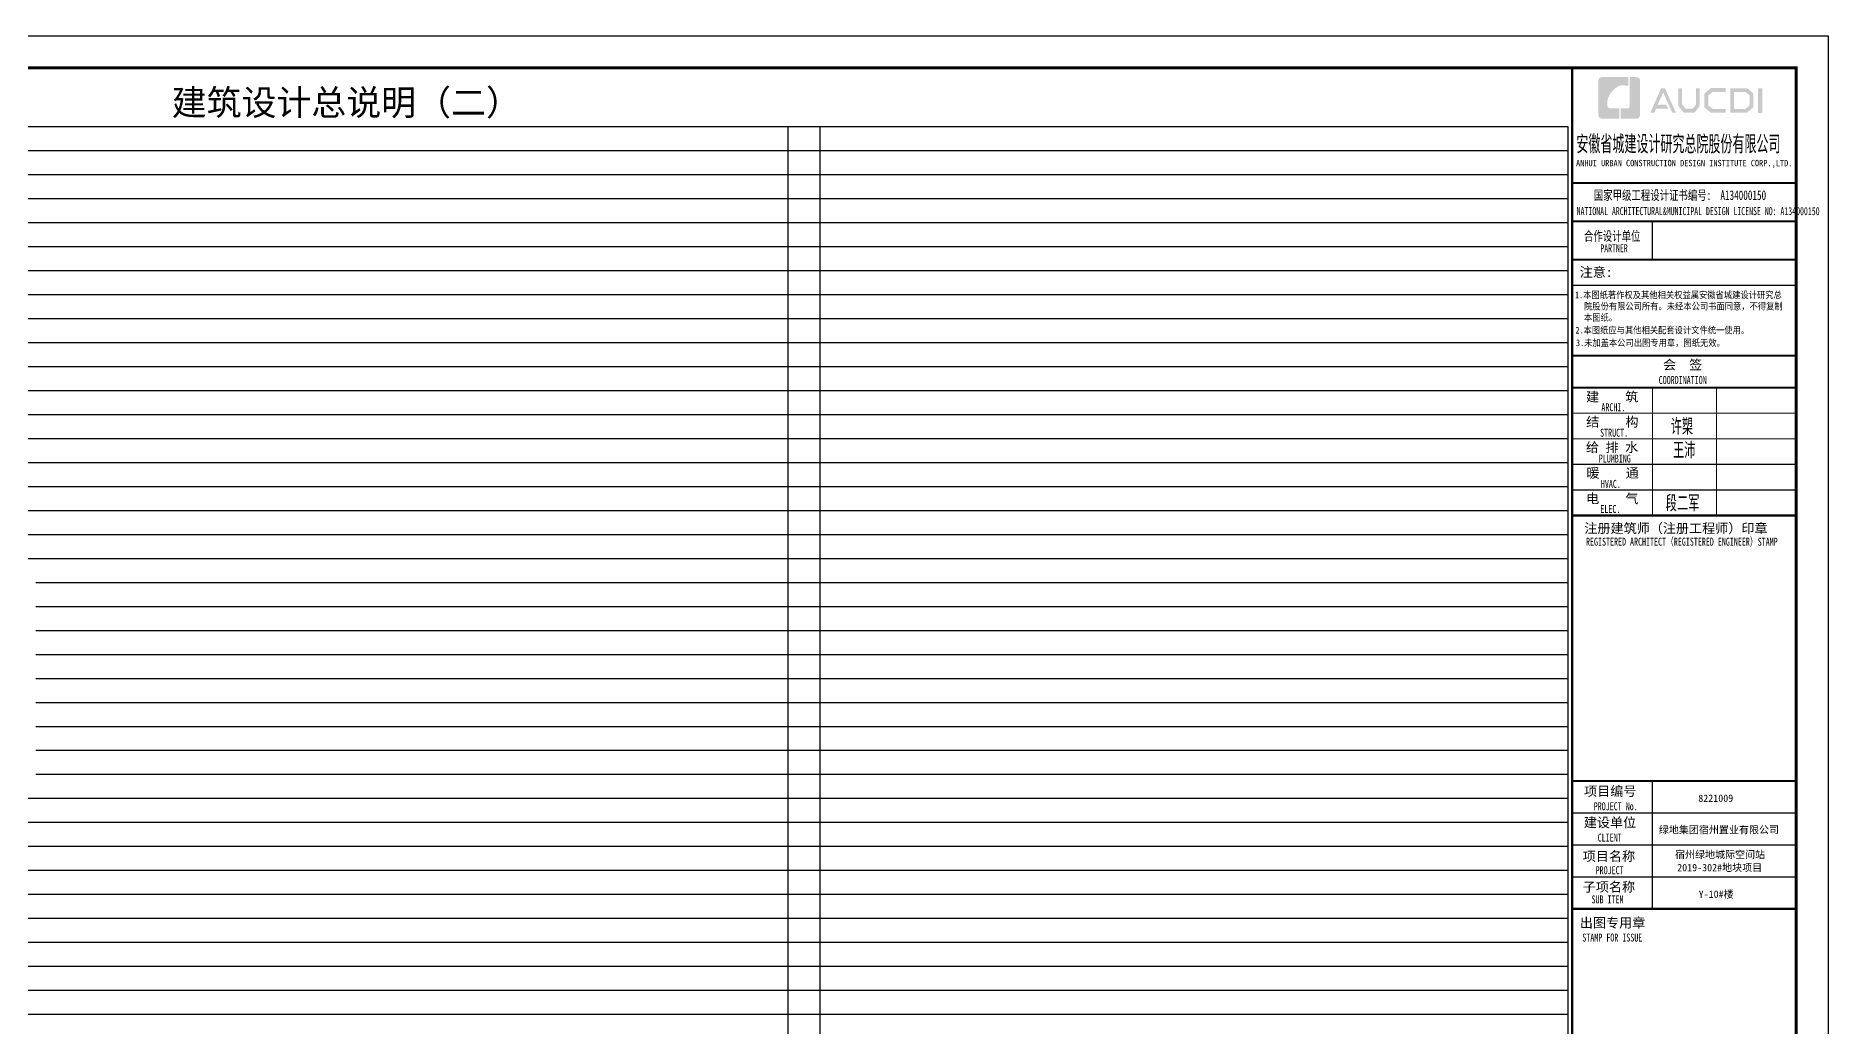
# Model space of a CAD drawing. Extents: x 27938 to 725830, y -209821 to 1628073.
# Drawn here: x 288314 to 344314, y 1137867 to 1168832 of the extents above; entities that cross this region are included whole.
import ezdxf

# ---------------------------------------------------------------- set-up
doc = ezdxf.new("R2010")
doc.units = 0
doc.header["$LTSCALE"] = 1000
doc.header["$MEASUREMENT"] = 0
for name, color, linetype in [('Defpoint', 7, 'Continuous'), ('图框', 140, 'Continuous'), ('图签文字', 147, 'Continuous')]:
    doc.layers.add(name, color=color, linetype=linetype)
doc.layers.add('S-1-TEXT', color=7, linetype='Continuous', lineweight=18)
doc.layers.add('图签', color=147, linetype='Continuous', lineweight=18)
doc.layers.add('yichutu', color=7, linetype='Continuous', true_color=0xffffff, plot=False)
doc.styles.add('HT', font='')
doc.styles.add('宋体', font='', dxfattribs={"height": 50})
doc.styles.add('建筑图签-1', font='', dxfattribs={"width": 0.7})
doc.styles.add('建筑图签-2', font='TXT.shx', dxfattribs={"width": 0.5, "bigfont": 'HZTXT.shx'})
doc.styles.add('黑体', font='')
doc.styles.get('HT').set_extended_font_data('SimHei')
doc.styles.get('宋体').set_extended_font_data('SimSun')
doc.styles.get('建筑图签-1').set_extended_font_data('SimHei')
doc.styles.get('黑体').set_extended_font_data('SimHei')

# ---------------------------------------------------------------- blocks, each defined once
blk = doc.blocks.new('院标1')
h = blk.add_hatch(color=150)
h.dxf.hatch_style = 1
h.set_gradient(color1=(33, 113, 253), color2=(33, 113, 253), tint=1, name='INVCURVED')
edge = h.paths.add_edge_path()
edge.add_spline(control_points=[(116373, 648379), (116379, 648379), (116382, 648379), (116391, 648379), (116391, 648379), (116391, 648379), (116616, 648379), (116616, 648379), (116616, 648379), (116616, 648379), (116616, 648054), (116616, 648054), (116616, 648054), (116616, 648054), (116108, 648054), (116108, 648054), (116108, 648054), (116028, 648054), (115963, 648111), (115963, 648199), (115963, 648199), (115963, 648199), (115963, 649215), (115963, 649215), (115963, 649215), (115963, 649295), (116018, 649360), (116108, 649360), (116108, 649360), (116108, 649360), (116897, 649360), (116897, 649360), (116897, 649360), (116897, 649360), (116897, 649080), (116897, 649080), (116897, 649080), (116897, 649080), (116566, 649140), (116356, 648859), (116356, 648859), (116245, 648719), (116240, 648545), (116247, 648466), (116247, 648466), (116254, 648386), (116247, 648466), (116247, 648466), (116247, 648466), (116247, 648466), (116258, 648374), (116373, 648379)], knot_values=[0, 0, 0, 0, 0.071429, 0.071429, 0.071429, 0.107143, 0.142857, 0.142857, 0.142857, 0.178571, 0.214286, 0.214286, 0.214286, 0.25, 0.285714, 0.285714, 0.285714, 0.321429, 0.357143, 0.357143, 0.357143, 0.392857, 0.428571, 0.428571, 0.428571, 0.464286, 0.5, 0.5, 0.5, 0.535714, 0.571429, 0.571429, 0.571429, 0.607143, 0.642857, 0.642857, 0.642857, 0.678571, 0.714286, 0.714286, 0.714286, 0.75, 0.785714, 0.785714, 0.785714, 0.821429, 0.857143, 0.857143, 0.857143, 0.928571, 1, 1, 1, 1], degree=3, periodic=0)
h = blk.add_hatch(color=150)
h.dxf.hatch_style = 1
h.set_gradient(color1=(33, 113, 253), color2=(33, 113, 253), tint=1, name='INVCURVED')
edge = h.paths.add_edge_path()
edge.add_spline(control_points=[(117268, 649215), (117268, 649215), (117268, 648199), (117268, 648199), (117268, 648199), (117268, 648114), (117212, 648054), (117123, 648054), (117123, 648054), (117123, 648054), (116663, 648054), (116663, 648054), (116663, 648054), (116663, 648054), (116663, 648379), (116663, 648379), (116663, 648379), (116663, 648379), (116865, 648379), (116865, 648379), (116865, 648379), (116907, 648379), (116941, 648413), (116941, 648455), (116941, 648455), (116941, 648455), (116941, 649360), (116941, 649360), (116941, 649360), (116941, 649360), (117123, 649360), (117123, 649360), (117123, 649360), (117204, 649360), (117268, 649306), (117268, 649215)], knot_values=[0, 0, 0, 0, 0.1, 0.1, 0.1, 0.15, 0.2, 0.2, 0.2, 0.25, 0.3, 0.3, 0.3, 0.35, 0.4, 0.4, 0.4, 0.45, 0.5, 0.5, 0.5, 0.55, 0.6, 0.6, 0.6, 0.65, 0.7, 0.7, 0.7, 0.75, 0.8, 0.8, 0.8, 0.9, 1, 1, 1, 1], degree=3, periodic=0)
blk = doc.blocks.new('TK')
at = {"layer": '图框'}
h = blk.add_hatch(color=256, dxfattribs=at)
h.paths.add_polyline_path([(547288, 547072), (547414, 547072), (547414, 546302), (547288, 546302)])
h.paths.add_polyline_path([(546536, 546956), (546536, 546430), (546896, 546430), (547020, 546536), (547020, 546855), (546900, 546956)], flags=16)
h.paths.add_polyline_path([(546418, 547074), (546418, 546311), (546940, 546311), (547138, 546482), (547138, 546910), (546943, 547074)])
h.paths.add_polyline_path([(546275, 547077), (546275, 546962), (545868, 546962), (545735, 546851), (545735, 546531), (545868, 546429), (546277, 546429), (546277, 546307), (545813, 546307), (545611, 546481), (545611, 546910), (545809, 547077)])
h.paths.add_polyline_path([(544792, 547075), (544912, 547075), (544912, 546565), (545026, 546433), (545237, 546433), (545351, 546565), (545351, 547075), (545465, 547075), (545465, 546528), (545301, 546311), (544963, 546311), (544792, 546530)])
h.paths.add_polyline_path([(544260, 547074), (544377, 547074), (544719, 546310), (544603, 546310), (544322, 546944), (544147, 546556), (544418, 546556), (544479, 546440), (544098, 546440), (544039, 546308), (543916, 546308)])
for p, q in [((541480, 544114), (548480, 544114)), ((541480, 544114), (548480, 544114)), ((541480, 542914), (548480, 542914))]:
    blk.add_line(p, q, dxfattribs=at)
blk.add_lwpolyline([(465375, 548714), (549475, 548714), (549475, 489314), (465375, 489314)], close=True, dxfattribs=at)
blk.add_lwpolyline([(465375, 548714), (549475, 548714), (549475, 489314), (465375, 489314)], close=True, dxfattribs=at)
at = {"layer": '图框', "const_width": 100}
blk.add_lwpolyline([(548475, 490314), (548475, 547714), (467875, 547714), (467875, 490314)], close=True, dxfattribs=at)
at = {"layer": '图框'}
for points, const_width in [([(541480, 490314), (541480, 547714)], 70), ([(541480, 544114), (548480, 544114)], 60), ([(541480, 542914), (548480, 542914)], 60), ([(541480, 542914), (548480, 542914)], 60), ([(543980, 542914), (543980, 541714)], 35), ([(541480, 541714), (548480, 541714)], 60), ([(541480, 541714), (548480, 541714)], 60), ([(541480, 540913), (548480, 540913)], 35), ([(541488, 538714), (548488, 538714)], 60), ([(541488, 537714), (548488, 537714)], 70), ([(541488, 537714), (548488, 537714)], 70), ([(543988, 537714), (543988, 533714)], 35), ([(545988, 537714), (545988, 533714)], 35), ([(541488, 536914), (548488, 536914)], 35), ([(541488, 536114), (548488, 536114)], 35), ([(541488, 535314), (548488, 535314)], 35), ([(541488, 534514), (548488, 534514)], 35), ([(541488, 533714), (548488, 533714)], 70), ([(541480, 525414), (548480, 525414)], 70), ([(541480, 525414), (548480, 525414)], 70), ([(543980, 521414), (543980, 525414)], 35), ([(541480, 524414), (548480, 524414)], 35), ([(541480, 523414), (548480, 523414)], 35), ([(541480, 522414), (548480, 522414)], 35), ([(548480, 521414), (541480, 521414)], 70)]:
    blk.add_lwpolyline(points, dxfattribs=dict(at, const_width=const_width))
blk.add_blockref('院标1', (426331, -101935))
for s, height, style, width, p in [('ANHUI URBAN CONSTRUCTION DESIGN INSTITUTE CORP.,LTD.', 200, '建筑图签-1', 0.91, (541598, 544636)), ('NATIONAL ARCHITECTURAL&MUNICIPAL DESIGN LICENSE NO: A134000150', 250, '建筑图签-1', 0.6, (541617, 543108)), ('PARTNER', 250, '建筑图签-1', 0.6, (542355, 541947)), ('1.本图纸著作权及其他相关权益属安徽省城建设计研究总', 210, 'HT', 0.88, (541566, 540507)), ('本图纸。', 210, 'HT', 0.88, (541845, 539803)), ('院股份有限公司所有。未经本公司书面同意，不得复制', 210, 'HT', 0.88, (541845, 540153)), (' 2.本图纸应与其他相关配套设计文件统一使用。 ', 210, 'HT', 0.88, (541455, 539406)), ('3.未加盖本公司出图专用章，图纸无效。', 210, 'HT', 0.88, (541598, 539011)), ('COORDINATION', 250, '建筑图签-1', 0.7, (544180, 537827)), ('ARCHI.', 250, '建筑图签-1', 0.7, (542389, 536975)), ('STRUCT.', 250, '建筑图签-1', 0.7, (542350, 536179)), ('PLUMBING', 250, '建筑图签-1', 0.7, (542309, 535372)), ('HVAC.', 250, '建筑图签-1', 0.7, (542374, 534579)), ('ELEC.', 250, '建筑图签-1', 0.7, (542358, 533794)), ('REGISTERED ARCHITECT（REGISTERED ENGINEER）STAMP', 250, '建筑图签-1', 0.7, (541909, 532772)), ('PROJECT No.', 250, '建筑图签-1', 0.7, (542150, 524499, -1799)), ('CLIENT', 250, '建筑图签-1', 0.7, (542274, 523520)), ('PROJECT', 250, '建筑图签-1', 0.7, (542209, 522500)), ('SUB ITEM', 250, '建筑图签-1', 0.7, (542082, 521589)), ('STAMP FOR ISSUE', 250, '建筑图签-1', 0.7, (541793, 520395))]:
    blk.add_text(s, height=height, dxfattribs=dict(at, style=style, width=width)).set_placement(p)
at = {"layer": '图签', "color": 2, "style": '宋体'}
for s, height, p in [('8221009', 229.3, (545417, 524761)), ('绿地集团宿州置业有限公司', 229.34, (544185, 523776)), ('宿州绿地城际空间站', 229.3, (544690, 523001)), ('2019-302#地块项目', 229.34, (544757, 522592)), ('Y-10#楼', 229.3, (545429, 521761))]:
    blk.add_text(s, height=height, dxfattribs=at).set_placement(p)
at = {"layer": '图签文字', "color": 7, "style": '建筑图签-1'}
for s, height, width, p in [('安徽省城建设计研究总院股份有限公司', 500, 0.55, (541608, 545091)), ('国家甲级工程设计证书编号:  A134000150', 300, 0.7, (542152, 543581)), ('合作设计单位', 300, 0.7, (541845, 542304))]:
    blk.add_text(s, height=height, dxfattribs=dict(at, width=width)).set_placement(p)
for s, p in [('注意:', (541711, 541177)), ('会  签', (544315, 538281)), ('建    筑', (541910, 537280)), ('结    构', (541914, 536493)), ('给 排 水', (541905, 535699)), ('暖    通', (541923, 534896)), ('电    气', (541913, 534096)), ('注册建筑师（注册工程师）印章', (541855, 533167)), ('项目编号', (541848, 524946)), ('建设单位', (541840, 523969)), ('项目名称', (541807, 522911)), ('子项名称', (541807, 521954)), ('出图专用章', (541716, 520832))]:
    blk.add_text(s, height=300, dxfattribs=at).set_placement(p)
at = {"layer": '图签文字', "color": 1, "style": '建筑图签-2', "width": 0.7}
for s, p in [('许槊', (544555, 536242)), ('王沛', (544626, 535501)), ('段二军', (544401, 533845))]:
    blk.add_text(s, height=500, dxfattribs=at).set_placement(p)
blk = doc.blocks.new('yct-841-594-84100-59399.9999999999-100-1000.0')
at = {"layer": 'yichutu', "color": 7, "true_color": 0xffffff}
blk.add_lwpolyline([(0, 0), (0, 59400), (84100, 59400), (84100, 0)], close=True, dxfattribs=at)

msp = doc.modelspace()

# ---------------------------------------------------------------- linework, layer by layer
at = {"layer": 'Defpoint', "color": 252}
for p, q in [((262714.1, 1165992.1), (336184.8, 1165992.1)), ((311814.1, 1165992.1), (311814.1, 1110492.1)), ((312814.1, 1165992.1), (312814.1, 1110492.1)), ((336184.8, 1165992.1), (336184.8, 1110492.1)), ((262714.1, 1165242.1), (336184.8, 1165242.1)), ((262714.1, 1164492.1), (336184.8, 1164492.1)), ((262714.1, 1163742.1), (336184.8, 1163742.1)), ((262714.1, 1162992.1), (336184.8, 1162992.1)), ((262714.1, 1162242.1), (336184.8, 1162242.1)), ((262714.1, 1161492.1), (336184.8, 1161492.1)), ((262714.1, 1160742.1), (336184.8, 1160742.1)), ((262714.1, 1159992.1), (336184.8, 1159992.1)), ((262714.1, 1159242.1), (336184.8, 1159242.1)), ((262714.1, 1158492.1), (336184.8, 1158492.1)), ((262714.1, 1157742.1), (336184.8, 1157742.1)), ((262714.1, 1156992.1), (336184.8, 1156992.1)), ((262714.1, 1156242.1), (336184.8, 1156242.1)), ((262714.1, 1155492.1), (336184.8, 1155492.1)), ((262714.1, 1154742.1), (336184.8, 1154742.1)), ((262714.1, 1153992.1), (336184.8, 1153992.1)), ((262714.1, 1153242.1), (311814.1, 1153242.1)), ((311814.1, 1153242.1), (336184.8, 1153242.1)), ((262714.1, 1152492.1), (311814.1, 1152492.1)), ((311814.1, 1152492.1), (336184.8, 1152492.1)), ((288314.1, 1151742.1), (336184.8, 1151742.1)), ((288314.1, 1150992.1), (336184.8, 1150992.1)), ((288314.1, 1150242.1), (336184.8, 1150242.1)), ((288314.1, 1149492.1), (336184.8, 1149492.1)), ((288314.1, 1148742.1), (336184.8, 1148742.1)), ((288314.1, 1147992.1), (336184.8, 1147992.1)), ((288314.1, 1147242.1), (336184.8, 1147242.1)), ((288314.1, 1146492.1), (336184.8, 1146492.1)), ((288314.1, 1145742.1), (336184.8, 1145742.1)), ((262714.1, 1144992.1), (336184.8, 1144992.1)), ((263814.1, 1144242.1), (336184.8, 1144242.1)), ((263814.1, 1143492.1), (336184.8, 1143492.1)), ((262714.1, 1142742.1), (336184.8, 1142742.1)), ((263814.1, 1141992.1), (336184.8, 1141992.1)), ((263814.1, 1141242.1), (336184.8, 1141242.1)), ((263814.1, 1140492.1), (336184.8, 1140492.1)), ((262714.1, 1139742.1), (336184.8, 1139742.1)), ((262714.1, 1138992.1), (336184.8, 1138992.1)), ((262714.1, 1138242.1), (336184.8, 1138242.1))]:
    msp.add_line(p, q, dxfattribs=at)

# ---------------------------------------------------------------- block references
msp.add_blockref('TK', (-205160.9, 620118.4))
at = {"layer": 'yichutu'}
msp.add_blockref('yct-841-594-84100-59399.9999999999-100-1000.0', (260214.1, 1109432.1), dxfattribs=at)

# ---------------------------------------------------------------- texts
at = {"layer": 'S-1-TEXT', "color": 7, "style": '黑体'}
msp.add_text('建筑设计总说明（二）', height=800, dxfattribs=at).set_placement((292557.1, 1166348.1))

doc.saveas('drawing.dxf')
